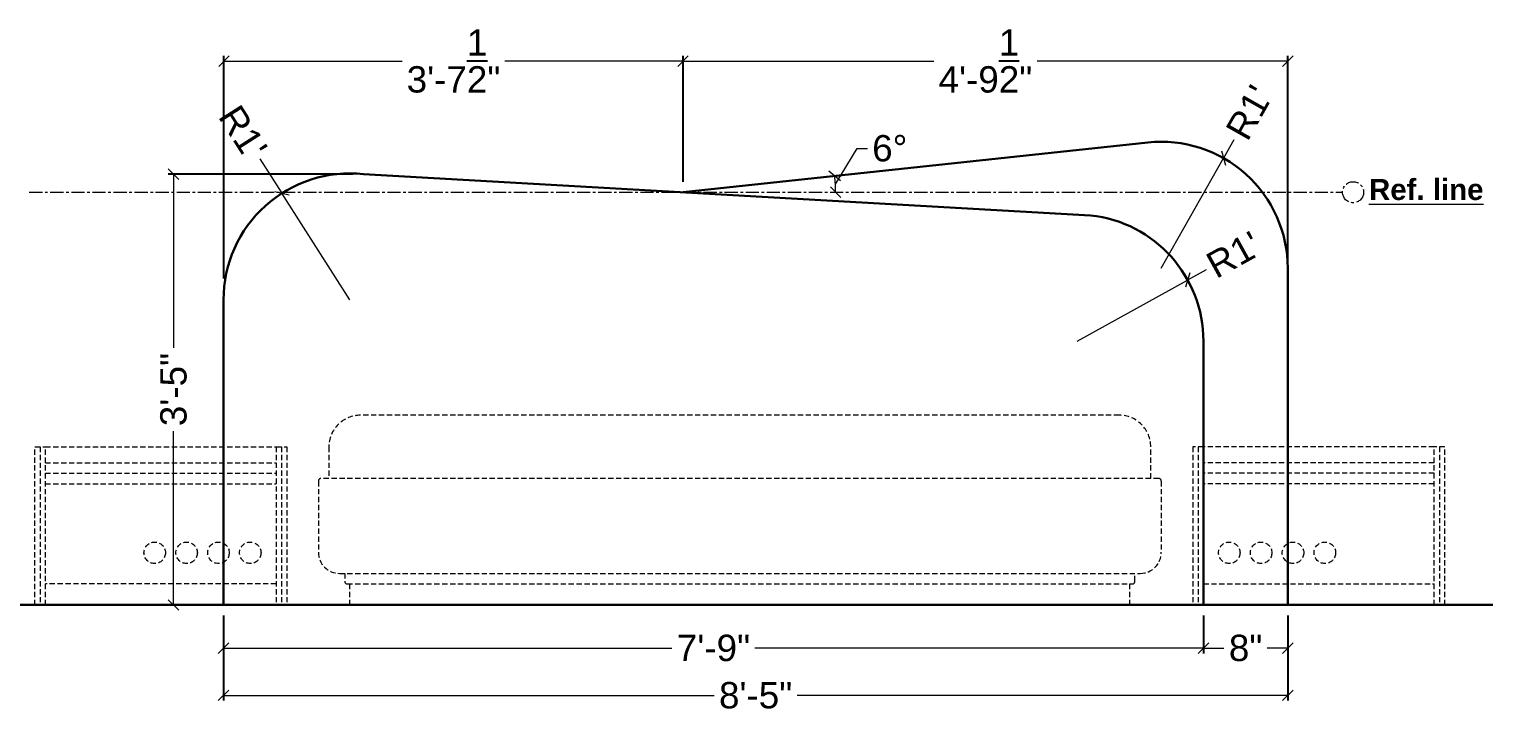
# Model space of a CAD drawing. Header units: millimetres. Extents: x 56222 to 3066687, y -650199 to -121287.
# Drawn here: x 132227 to 132365.9, y -183983.9 to -183919 of the extents above; entities that cross this region are included whole.
import ezdxf

# ---------------------------------------------------------------- set-up
doc = ezdxf.new("R2010")
doc.units = ezdxf.units.MM
doc.header["$MEASUREMENT"] = 0
doc.header["$PDMODE"] = 35
doc.linetypes.add('CENTER', pattern=[2, 1.25, -0.25, 0.25, -0.25])
doc.linetypes.add('DASHED', pattern=[0.75, 0.5, -0.25])
doc.layers.get('Defpoints').update_dxf_attribs({"color": 220})
for name, color, linetype, lineweight in [('DIM.', 250, 'Continuous', 13), ('dim05', 1, 'Continuous', 13), ('FURNITURE', 32, 'Continuous', 9), ('SECTION ( SLAB PLine )', 104, 'Continuous', 30), ('wall', 7, 'Continuous', 30)]:
    doc.layers.add(name, color=color, linetype=linetype, lineweight=lineweight)
doc.styles.add('Arial', font='arial.ttf')
doc.styles.get("Standard").update_dxf_attribs({"font": 'arial.ttf', "height": 6})
doc.dimstyles.new('ISO-25', dxfattribs={"dimtxt": 2.5, "dimasz": 1, "dimexe": 0.5, "dimexo": 1, "dimtad": 0, "dimdec": 1, "dimlunit": 4, "dimtxsty": 'Standard', "dimblk": 'OBLIQUE', "dimcen": 2.5, "dimclrd": 1, "dimclre": 1, "dimclrt": 5, "dimadec": 0, "dimazin": 0, "dimtfac": 1, "dimtdec": 1, "dimtmove": 0, "dimatfit": 3, "dimfxl": 1, "dimlwd": -1, "dimarcsym": 0})

# ---------------------------------------------------------------- blocks, each defined once
blk = doc.blocks.new('_Oblique')
at = {"layer": 'wall', "color": 0, "lineweight": -2}
blk.add_line((-0.5, -0.5), (0.5, 0.5), dxfattribs=at)
blk = doc.blocks.new('*D281')
at = {"layer": 'Defpoints', "color": 0, "lineweight": 30, "transparency": 16777216}
for p in [(132258.7, -183932.77), (132240.68, -183973.65), (132257.42, -183973.65)]:
    blk.add_point(p, dxfattribs=at)
at = {"layer": 'dim05', "color": 1, "linetype": 'Continuous', "lineweight": -2, "transparency": 16777216}
for p, q in [((132257.7, -183932.77), (132240.18, -183932.77)), ((132256.42, -183973.65), (132240.18, -183973.65))]:
    blk.add_line(p, q, dxfattribs=at)
at = {"layer": 'dim05', "color": 1, "linetype": 'Continuous', "transparency": 16777216}
for p, q in [((132240.68, -183932.77), (132240.68, -183949.26)), ((132240.68, -183973.65), (132240.68, -183957.15))]:
    blk.add_line(p, q, dxfattribs=at)
at = {"layer": 'dim05', "color": 1, "transparency": 16777216}
for p, rotation in [((132240.68, -183932.77), 90), ((132240.68, -183973.65), 270)]:
    blk.add_blockref('_Oblique', p, dxfattribs=dict(at, rotation=rotation))
at = {"layer": 'dim05', "color": 5, "lineweight": 25, "transparency": 16777216, "insert": (132240.68, -183953.21), "char_height": 2.5, "attachment_point": 5, "rotation": 90, "style": 'Arial'}
blk.add_mtext('3\'-5"', dxfattribs=at)
blk = doc.blocks.new('*D282')
at = {"layer": 'Defpoints', "color": 0, "lineweight": 30, "transparency": 16777216}
for p in [(132250.97, -183934.58), (132257.42, -183944.7)]:
    blk.add_point(p, dxfattribs=at)
at = {"layer": 'dim05', "color": 1, "linetype": 'Continuous', "transparency": 16777216}
for p in [(132248.88, -183931.31), (132257.42, -183944.7)]:
    blk.add_line(p, (132250.97, -183934.58), dxfattribs=at)
at = {"layer": 'dim05', "color": 1, "transparency": 16777216, "rotation": 302.5133259903322}
blk.add_blockref('_Oblique', (132250.97, -183934.58), dxfattribs=at)
at = {"layer": 'dim05', "color": 5, "lineweight": 25, "transparency": 16777216, "insert": (132247.28, -183928.8), "char_height": 2.5, "attachment_point": 5, "rotation": 302.5133, "style": 'Arial'}
blk.add_mtext("R1'", dxfattribs=at)
blk = doc.blocks.new('*D283')
at = {"layer": 'Defpoints', "color": 0, "lineweight": 30, "transparency": 16777216}
for p in [(132336.92, -183942.82), (132326.42, -183948.62)]:
    blk.add_point(p, dxfattribs=at)
at = {"layer": 'dim05', "color": 1, "linetype": 'Continuous', "transparency": 16777216}
for p in [(132326.42, -183948.62), (132338.67, -183941.85)]:
    blk.add_line(p, (132336.92, -183942.82), dxfattribs=at)
at = {"layer": 'dim05', "color": 1, "transparency": 16777216, "rotation": 208.9367553747914}
blk.add_blockref('_Oblique', (132336.92, -183942.82), dxfattribs=at)
at = {"layer": 'dim05', "color": 5, "lineweight": 25, "transparency": 16777216, "insert": (132341.27, -183940.41), "char_height": 2.5, "attachment_point": 5, "rotation": 28.9368, "style": 'Arial'}
blk.add_mtext("R1'", dxfattribs=at)
blk = doc.blocks.new('*D284')
at = {"layer": 'Defpoints', "color": 0, "lineweight": 30, "transparency": 16777216}
for p in [(132340.32, -183931.25), (132334.42, -183941.7)]:
    blk.add_point(p, dxfattribs=at)
at = {"layer": 'dim05', "color": 1, "linetype": 'Continuous', "transparency": 16777216}
for p in [(132341.3, -183929.51), (132334.42, -183941.7)]:
    blk.add_line(p, (132340.32, -183931.25), dxfattribs=at)
at = {"layer": 'dim05', "color": 1, "transparency": 16777216, "rotation": 240.5281257426688}
blk.add_blockref('_Oblique', (132340.32, -183931.25), dxfattribs=at)
at = {"layer": 'dim05', "color": 5, "lineweight": 25, "transparency": 16777216, "insert": (132342.77, -183926.92), "char_height": 2.5, "attachment_point": 5, "rotation": 60.5281, "style": 'Arial'}
blk.add_mtext("R1'", dxfattribs=at)
blk = doc.blocks.new('*D285')
at = {"layer": 'Defpoints', "color": 0, "lineweight": 30, "transparency": 16777216}
for p in [(132289.03, -183922.05), (132289.03, -183934.49), (132245.46, -183943.66)]:
    blk.add_point(p, dxfattribs=at)
at = {"layer": 'dim05', "color": 1, "linetype": 'Continuous', "lineweight": -2, "transparency": 16777216}
for p, q in [((132245.46, -183942.66), (132245.46, -183921.55)), ((132289.03, -183933.49), (132289.03, -183921.55))]:
    blk.add_line(p, q, dxfattribs=at)
at = {"layer": 'dim05', "color": 1, "linetype": 'Continuous', "transparency": 16777216}
for p, q in [((132245.46, -183922.05), (132262.39, -183922.05)), ((132289.03, -183922.05), (132272.11, -183922.05))]:
    blk.add_line(p, q, dxfattribs=at)
at = {"layer": 'dim05', "color": 1, "transparency": 16777216, "rotation": 180}
blk.add_blockref('_Oblique', (132245.46, -183922.05), dxfattribs=at)
at = {"layer": 'dim05', "color": 1, "transparency": 16777216}
blk.add_blockref('_Oblique', (132289.03, -183922.05), dxfattribs=at)
at = {"layer": 'dim05', "color": 5, "lineweight": 25, "transparency": 16777216, "insert": (132267.25, -183922.05), "char_height": 2.5, "attachment_point": 5, "style": 'Arial'}
blk.add_mtext('3\'-7{\\H1x;\\S1/2;}"', dxfattribs=at)
blk = doc.blocks.new('*D286')
at = {"layer": 'Defpoints', "color": 0, "lineweight": 30, "transparency": 16777216}
for p in [(132346.42, -183922.05), (132289.03, -183934.49), (132346.42, -183948.49)]:
    blk.add_point(p, dxfattribs=at)
at = {"layer": 'dim05', "color": 1, "linetype": 'Continuous', "lineweight": -2, "transparency": 16777216}
for p, q in [((132289.03, -183933.49), (132289.03, -183921.55)), ((132346.42, -183947.49), (132346.42, -183921.55))]:
    blk.add_line(p, q, dxfattribs=at)
at = {"layer": 'dim05', "color": 1, "linetype": 'Continuous', "transparency": 16777216}
for p, q in [((132289.03, -183922.05), (132312.82, -183922.05)), ((132346.42, -183922.05), (132322.63, -183922.05))]:
    blk.add_line(p, q, dxfattribs=at)
at = {"layer": 'dim05', "color": 1, "transparency": 16777216, "rotation": 180}
blk.add_blockref('_Oblique', (132289.03, -183922.05), dxfattribs=at)
at = {"layer": 'dim05', "color": 1, "transparency": 16777216}
blk.add_blockref('_Oblique', (132346.42, -183922.05), dxfattribs=at)
at = {"layer": 'dim05', "color": 5, "lineweight": 25, "transparency": 16777216, "insert": (132317.73, -183922.05), "char_height": 2.5, "attachment_point": 5, "style": 'Arial'}
blk.add_mtext('4\'-9{\\H1x;\\S1/2;}"', dxfattribs=at)
blk = doc.blocks.new('*D287')
at = {"layer": 'Defpoints', "color": 0, "linetype": 'CENTER', "lineweight": 30, "transparency": 16777216}
for p in [(132333.14, -183929.77), (132225.98, -183934.49), (132289.03, -183934.49), (132303.5, -183933.98), (132363.18, -183934.49)]:
    blk.add_point(p, dxfattribs=at)
at = {"layer": 'dim05', "color": 1, "linetype": 'Continuous', "transparency": 16777216}
for p, q in [((132303.49, -183933.72), (132305.54, -183930.33)), ((132305.54, -183930.33), (132306.54, -183930.33))]:
    blk.add_line(p, q, dxfattribs=at)
blk.add_arc((132289.03, -183934.49), 14.48, 0, 6.1156, dxfattribs=at)
at = {"layer": 'dim05', "color": 1, "linetype": 'CENTER', "transparency": 16777216}
for p, rotation in [((132303.43, -183932.95), 96.1155840319079), ((132303.51, -183934.49), 270.0000000000061)]:
    blk.add_blockref('_Oblique', p, dxfattribs=dict(at, rotation=rotation))
at = {"layer": 'dim05', "color": 5, "linetype": 'CENTER', "lineweight": 5, "transparency": 16777216, "insert": (132308.65, -183930.33), "char_height": 2.5, "attachment_point": 5, "style": 'Arial'}
blk.add_mtext('6°', dxfattribs=at)
blk = doc.blocks.new('*D289')
at = {"layer": 'Defpoints', "color": 0, "lineweight": 30, "transparency": 16777216}
for p in [(132245.42, -183973.65), (132338.42, -183973.65), (132338.42, -183977.74)]:
    blk.add_point(p, dxfattribs=at)
at = {"layer": 'dim05', "color": 1, "linetype": 'Continuous', "lineweight": -2, "transparency": 16777216}
for p, q in [((132245.42, -183974.65), (132245.42, -183978.24)), ((132338.42, -183974.65), (132338.42, -183978.24))]:
    blk.add_line(p, q, dxfattribs=at)
at = {"layer": 'dim05', "color": 1, "linetype": 'Continuous', "transparency": 16777216}
for p, q in [((132245.42, -183977.74), (132287.98, -183977.74)), ((132338.42, -183977.74), (132295.85, -183977.74))]:
    blk.add_line(p, q, dxfattribs=at)
at = {"layer": 'dim05', "color": 1, "transparency": 16777216, "rotation": 180}
blk.add_blockref('_Oblique', (132245.42, -183977.74), dxfattribs=at)
at = {"layer": 'dim05', "color": 1, "transparency": 16777216}
blk.add_blockref('_Oblique', (132338.42, -183977.74), dxfattribs=at)
at = {"layer": 'dim05', "color": 5, "lineweight": 25, "transparency": 16777216, "insert": (132291.92, -183977.74), "char_height": 2.5, "attachment_point": 5, "style": 'Arial'}
blk.add_mtext('7\'-9"', dxfattribs=at)
blk = doc.blocks.new('*D290')
at = {"layer": 'Defpoints', "color": 0, "lineweight": 30, "transparency": 16777216}
for p in [(132338.42, -183973.65), (132346.42, -183973.65), (132346.42, -183977.74)]:
    blk.add_point(p, dxfattribs=at)
at = {"layer": 'dim05', "color": 1, "linetype": 'Continuous', "lineweight": -2, "transparency": 16777216}
for p, q in [((132338.42, -183974.65), (132338.42, -183978.24)), ((132346.42, -183974.65), (132346.42, -183978.24))]:
    blk.add_line(p, q, dxfattribs=at)
at = {"layer": 'dim05', "color": 1, "linetype": 'Continuous', "transparency": 16777216}
for p, q in [((132338.42, -183977.74), (132340.35, -183977.74)), ((132346.42, -183977.74), (132344.48, -183977.74))]:
    blk.add_line(p, q, dxfattribs=at)
at = {"layer": 'dim05', "color": 1, "transparency": 16777216, "rotation": 180}
blk.add_blockref('_Oblique', (132338.42, -183977.74), dxfattribs=at)
at = {"layer": 'dim05', "color": 1, "transparency": 16777216}
blk.add_blockref('_Oblique', (132346.42, -183977.74), dxfattribs=at)
at = {"layer": 'dim05', "color": 5, "lineweight": 25, "transparency": 16777216, "insert": (132342.42, -183977.74), "char_height": 2.5, "attachment_point": 5, "style": 'Arial'}
blk.add_mtext('8"', dxfattribs=at)
blk = doc.blocks.new('*D291')
at = {"layer": 'Defpoints', "color": 0, "lineweight": 30, "transparency": 16777216}
for p in [(132245.42, -183973.65), (132346.42, -183973.65), (132346.42, -183982.23)]:
    blk.add_point(p, dxfattribs=at)
at = {"layer": 'dim05', "color": 1, "linetype": 'Continuous', "lineweight": -2, "transparency": 16777216}
for p, q in [((132245.42, -183974.65), (132245.42, -183982.73)), ((132346.42, -183974.65), (132346.42, -183982.73))]:
    blk.add_line(p, q, dxfattribs=at)
at = {"layer": 'dim05', "color": 1, "linetype": 'Continuous', "transparency": 16777216}
for p, q in [((132245.42, -183982.23), (132291.97, -183982.23)), ((132346.42, -183982.23), (132299.87, -183982.23))]:
    blk.add_line(p, q, dxfattribs=at)
at = {"layer": 'dim05', "color": 1, "transparency": 16777216, "rotation": 180}
blk.add_blockref('_Oblique', (132245.42, -183982.23), dxfattribs=at)
at = {"layer": 'dim05', "color": 1, "transparency": 16777216}
blk.add_blockref('_Oblique', (132346.42, -183982.23), dxfattribs=at)
at = {"layer": 'dim05', "color": 5, "lineweight": 25, "transparency": 16777216, "insert": (132295.92, -183982.23), "char_height": 2.5, "attachment_point": 5, "style": 'Arial'}
blk.add_mtext('8\'-5"', dxfattribs=at)

msp = doc.modelspace()

# ---------------------------------------------------------------- linework, layer by layer
at = {"layer": 'dim05', "color": 27, "linetype": 'CENTER', "lineweight": 5, "true_color": 0x7d5120}
msp.add_line((132226.98, -183934.49), (132351.62, -183934.49), dxfattribs=at)
msp.add_circle((132352.62, -183934.49), 1, dxfattribs=at)
at = {"layer": 'FURNITURE', "lineweight": 30}
for p, q in [((132333.14, -183929.77), (132289.03, -183934.49)), ((132338.42, -183973.65), (132338.42, -183948.62))]:
    msp.add_line(p, q, dxfattribs=at)
at = {"layer": 'FURNITURE', "linetype": 'DASHED', "lineweight": 15}
for p, q in [((132228.01, -183958.65), (132228.01, -183973.65)), ((132228.51, -183973.65), (132228.51, -183958.65)), ((132228.51, -183958.65), (132250.42, -183958.65)), ((132250.42, -183958.65), (132250.42, -183973.65)), ((132250.92, -183958.65), (132250.92, -183973.65)), ((132337.92, -183958.65), (132337.92, -183973.65)), ((132338.42, -183958.65), (132338.42, -183973.65)), ((132360.32, -183958.65), (132338.42, -183958.65)), ((132360.32, -183973.65), (132360.32, -183958.65)), ((132360.82, -183958.65), (132360.82, -183973.65)), ((132228.51, -183960.15), (132250.42, -183960.15)), ((132360.32, -183960.15), (132338.42, -183960.15)), ((132228.51, -183961.15), (132250.42, -183961.15)), ((132228.51, -183962.15), (132250.42, -183962.15)), ((132254.42, -183961.9), (132254.42, -183968.65)), ((132334.17, -183961.65), (132254.67, -183961.65)), ((132334.42, -183961.9), (132334.42, -183968.65)), ((132360.32, -183961.15), (132338.42, -183961.15)), ((132360.32, -183962.15), (132338.42, -183962.15)), ((132256.42, -183970.65), (132332.42, -183970.65)), ((132256.92, -183970.65), (132256.92, -183971.4)), ((132331.92, -183971.4), (132331.92, -183970.65)), ((132250.42, -183971.65), (132228.51, -183971.65)), ((132257.17, -183971.65), (132331.67, -183971.65)), ((132257.42, -183973.65), (132257.42, -183971.65)), ((132331.42, -183973.65), (132331.42, -183971.65)), ((132338.42, -183971.65), (132360.32, -183971.65))]:
    msp.add_line(p, q, dxfattribs=at)
at = {"layer": 'FURNITURE', "lineweight": 30}
for points in [[(132346.42, -183973.65), (132346.42, -183941.7, 0.445833), (132333.14, -183929.77)], [(132327.7, -183936.69), (132258.7, -183932.77, 0.445833), (132245.42, -183944.7), (132245.42, -183973.65)]]:
    msp.add_lwpolyline(points, format="xyb", dxfattribs=at)
at = {"layer": 'FURNITURE', "linetype": 'DASHED', "lineweight": 15}
msp.add_lwpolyline([(132333.42, -183961.65), (132333.42, -183958.65, 0.414214), (132330.42, -183955.65), (132258.42, -183955.65, 0.414214), (132255.42, -183958.65), (132255.42, -183961.65)], format="xyb", dxfattribs=at)
for points in [[(132250.42, -183958.65), (132251.42, -183958.65), (132251.42, -183973.65), (132227.51, -183973.65), (132227.51, -183958.65), (132228.51, -183958.65)], [(132338.42, -183958.65), (132337.42, -183958.65), (132337.42, -183973.65), (132361.32, -183973.65), (132361.32, -183958.65), (132360.32, -183958.65)]]:
    msp.add_lwpolyline(points, dxfattribs=at)
for centre in [(132238.89, -183968.7), (132241.92, -183968.7), (132244.94, -183968.7), (132247.96, -183968.7), (132340.87, -183968.7), (132343.89, -183968.7), (132346.92, -183968.7), (132349.94, -183968.7)]:
    msp.add_circle(centre, 1.02, dxfattribs=at)
at = {"layer": 'FURNITURE', "lineweight": 30}
msp.add_arc((132326.42, -183948.62), 12, 0, 83.8844, dxfattribs=at)
at = {"layer": 'FURNITURE', "linetype": 'DASHED', "lineweight": 15}
for centre, radius, start, end in [((132254.67, -183961.9), 0.25, 90, 180), ((132334.17, -183961.9), 0.25, 0, 90), ((132256.42, -183968.65), 2, 180, 270), ((132332.42, -183968.65), 2, 270, 0), ((132257.17, -183971.4), 0.25, 180, 270), ((132331.67, -183971.4), 0.25, 270, 0)]:
    msp.add_arc(centre, radius, start, end, dxfattribs=at)
at = {"layer": 'SECTION ( SLAB PLine )', "color": 1}
msp.add_line((132365.87, -183973.65), (132224.79, -183973.65), dxfattribs=at)

# ---------------------------------------------------------------- texts
at = {"layer": 'DIM.', "color": 18, "true_color": 0x000000, "insert": (132354.13, -183933.23), "char_height": 2, "attachment_point": 1}
msp.add_mtext_dynamic_manual_height_columns('{\\fArial|b1|i0|c0|p34;\\LRef. line}', width=111.5588, gutter_width=1, heights=[0], dxfattribs=at)

# ---------------------------------------------------------------- dimensions: what is measured, and where the dimension line sits
at = {"layer": 'dim05', "color": 27, "lineweight": 25, "true_color": 0x7d5120}
for base, p1, p2, picture, middle in [((132289.03, -183922.05), (132245.46, -183943.66), (132289.03, -183934.49), '*D285', (132267.25, -183922.05)), ((132346.42, -183922.05), (132289.03, -183934.49), (132346.42, -183948.49), '*D286', (132317.73, -183922.05)), ((132338.42, -183977.74), (132245.42, -183973.65), (132338.42, -183973.65), '*D289', (132291.92, -183977.74)), ((132346.42, -183982.23), (132245.42, -183973.65), (132346.42, -183973.65), '*D291', (132295.92, -183982.23)), ((132346.42, -183977.74), (132338.42, -183973.65), (132346.42, -183973.65), '*D290', (132342.42, -183977.74))]:
    dim = msp.add_linear_dim(base=base, p1=p1, p2=p2, dimstyle='ISO-25', override={"dimtxsty": 'Arial', "dimtmove": 1}, dxfattribs=at)
    dim.commit()
    dim.dimension.update_dxf_attribs({"geometry": picture, "text_midpoint": middle})
for center, mpoint, picture, middle in [((132334.42, -183941.7), (132340.32, -183931.25), '*D284', (132342.77, -183926.92)), ((132326.42, -183948.62), (132336.92, -183942.82), '*D283', (132341.27, -183940.41))]:
    dim = msp.add_radius_dim(center=center, mpoint=mpoint, dimstyle='ISO-25', override={"dimtxsty": 'Arial', "dimtmove": 1}, dxfattribs=at)
    dim.commit()
    dim.dimension.update_dxf_attribs({"geometry": picture, "text_midpoint": middle})
dim = msp.add_radius_dim(center=(132257.42, -183944.7), mpoint=(132250.97, -183934.58), dimstyle='ISO-25', override={"dimtxsty": 'Arial', "dimtmove": 1}, dxfattribs=at)
dim.commit()
dim.dimension.update_dxf_attribs({"geometry": '*D282', "text_midpoint": (132247.28, -183928.8), "dimtype": 164})
at = {"layer": 'dim05', "color": 27, "linetype": 'CENTER', "lineweight": 5, "true_color": 0x7d5120}
dim = msp.add_angular_dim_2l(base=(132303.5, -183933.98), line1=((132225.98, -183934.49), (132363.18, -183934.49)), line2=((132333.14, -183929.77), (132289.03, -183934.49)), dimstyle='ISO-25', override={"dimtxsty": 'Arial', "dimtmove": 1}, dxfattribs=at)
dim.commit()
dim.dimension.update_dxf_attribs({"geometry": '*D287', "text_midpoint": (132308.65, -183930.33), "dimtype": 162})
at = {"layer": 'dim05', "color": 27, "lineweight": 25, "true_color": 0x7d5120}
dim = msp.add_linear_dim(base=(132240.68, -183973.65), p1=(132258.7, -183932.77), p2=(132257.42, -183973.65), angle=90, dimstyle='ISO-25', override={"dimtxsty": 'Arial', "dimtmove": 1}, dxfattribs=at)
dim.commit()
dim.dimension.update_dxf_attribs({"geometry": '*D281', "text_midpoint": (132240.68, -183953.21)})

doc.saveas('drawing.dxf')
